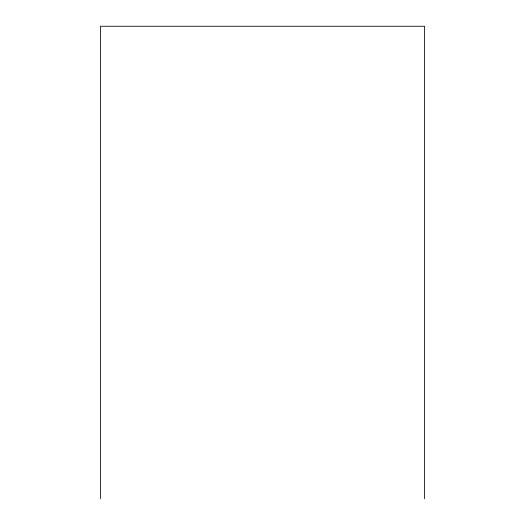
<?xml version="1.0" encoding="UTF-8"?>
<svg xmlns="http://www.w3.org/2000/svg" width="525" height="525" viewBox="0 0 525 525"><rect width="100%" height="100%" fill="white"/><g stroke="black" fill="none" stroke-linecap="round" stroke-linejoin="round"><path stroke-width="0.79" d="M424.567 498.75L424.567 26.25L100.432 26.25L100.432 498.75"/></g></svg>
